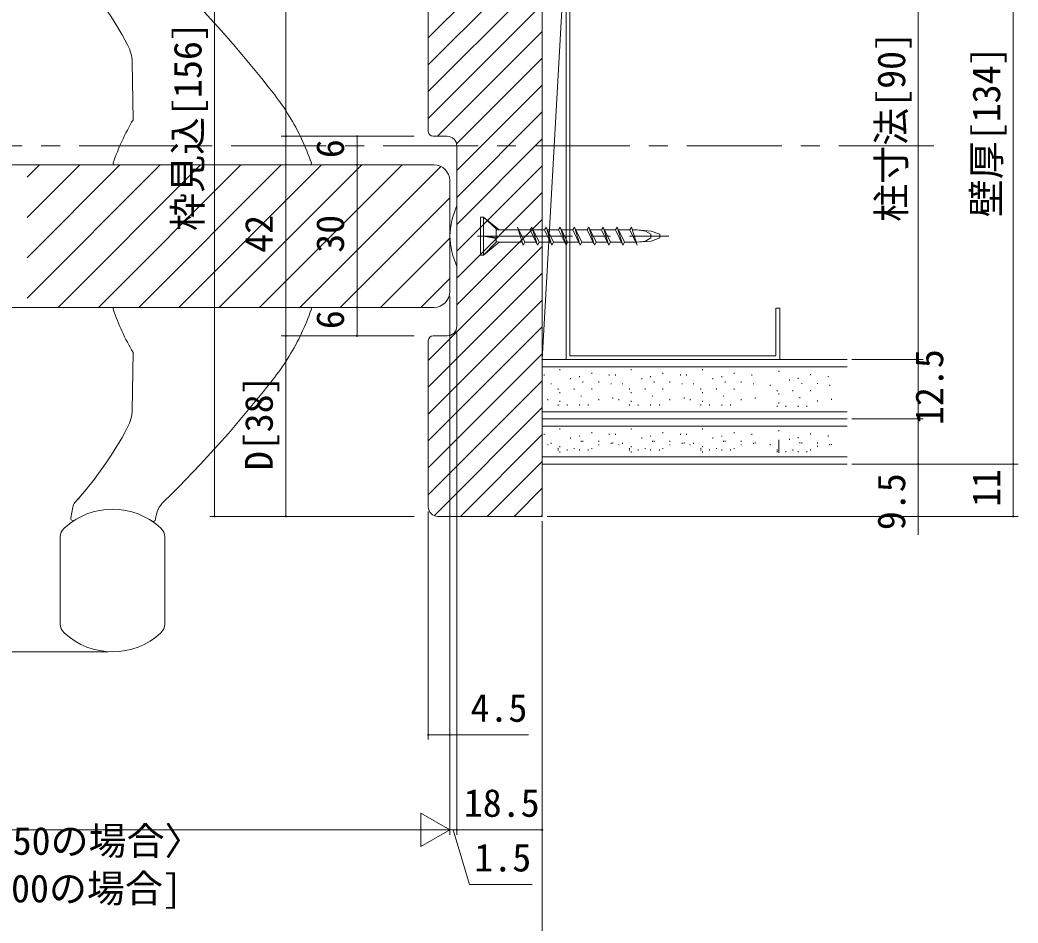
# Model space of a CAD drawing. Units: millimetres, scale not verified. Extents: x -1188 to -198, y -840 to 759.
# Drawn here: x -597.9 to -387.7, y -686 to -495.9 of the extents above; entities that cross this region are included whole.
import ezdxf
from ezdxf.enums import TextEntityAlignment as Align

# ---------------------------------------------------------------- set-up
doc = ezdxf.new("R2010")
doc.units = ezdxf.units.MM
doc.header["$LTSCALE"] = 4
doc.linetypes.add('CHAIN1', pattern=[8, 5, -1, 1, -1])
doc.linetypes.add('DASHED3', pattern=[4, 3, -1])
for name, color, linetype, lineweight in [('0-3_YKK_D', 6, 'Continuous', 9), ('0-5_YKK_12', 2, 'Continuous', 9), ('0-6_YSS_K', 3, 'Continuous', 9), ('0-7_YKK_13', 4, 'Continuous', 9)]:
    doc.layers.add(name, color=color, linetype=linetype, lineweight=lineweight)
doc.styles.add('ＭＳ ゴシック', font='')
doc.styles.get('ＭＳ ゴシック').set_extended_font_data('MS Gothic')

msp = doc.modelspace()

# ---------------------------------------------------------------- linework, layer by layer
at = {"layer": '0-3_YKK_D'}
for p, q in [((-556.867, -444.359), (-556.867, -600.359)), ((-541.867, -444.359), (-541.867, -520.359)), ((-388.667, -589.359), (-388.667, -455.359)), ((-408.667, -567.359), (-408.667, -477.359)), ((-514.867, -520.359), (-542.867, -520.359)), ((-514.867, -520.359), (-542.867, -520.359)), ((-541.867, -520.359), (-541.867, -562.359)), ((-517.314, -520.359), (-527.867, -520.359)), ((-526.867, -520.359), (-526.867, -526.359)), ((-590.677, -526.359), (-610.367, -526.359)), ((-517.224, -526.359), (-527.867, -526.359)), ((-517.224, -526.359), (-527.867, -526.359)), ((-526.867, -526.359), (-526.867, -556.359)), ((-507.367, -554.059), (-507.367, -647.359)), ((-507.367, -554.059), (-507.367, -667.359)), ((-507.367, -554.059), (-507.367, -667.359)), ((-591.054, -556.359), (-610.367, -556.359)), ((-514.867, -556.359), (-527.867, -556.359)), ((-516.777, -556.359), (-527.867, -556.359)), ((-526.867, -562.359), (-526.867, -556.359)), ((-514.867, -562.359), (-542.867, -562.359)), ((-514.867, -562.359), (-542.867, -562.359)), ((-541.867, -562.359), (-541.867, -600.359)), ((-514.867, -562.359), (-527.867, -562.359)), ((-505.867, -561.359), (-505.867, -667.359)), ((-505.867, -561.359), (-505.867, -667.359)), ((-422.667, -567.359), (-407.667, -567.359)), ((-422.667, -567.359), (-407.667, -567.359)), ((-408.667, -567.359), (-408.667, -579.859)), ((-422.667, -579.859), (-407.667, -579.859)), ((-422.667, -579.859), (-407.667, -579.859)), ((-408.667, -579.859), (-408.667, -589.359)), ((-422.667, -589.359), (-407.667, -589.359)), ((-422.667, -589.359), (-387.667, -589.359)), ((-422.667, -589.359), (-387.667, -589.359)), ((-408.667, -589.359), (-408.667, -604.259)), ((-388.667, -589.359), (-388.667, -600.359)), ((-514.867, -600.359), (-557.867, -600.359)), ((-514.867, -600.359), (-542.867, -600.359)), ((-511.867, -599.359), (-511.867, -647.359)), ((-486.867, -600.359), (-387.667, -600.359)), ((-487.867, -601.359), (-487.867, -667.359)), ((-487.867, -602.359), (-487.867, -707.359)), ((-579.367, -628.859), (-610.367, -628.859)), ((-511.867, -646.359), (-507.367, -646.359)), ((-507.367, -646.359), (-490.767, -646.359)), ((-513.429, -662.859), (-513.429, -669.859)), ((-507.367, -666.359), (-513.429, -662.859)), ((-759.367, -666.359), (-514.367, -666.359)), ((-507.367, -666.359), (-519.491, -666.359)), ((-507.367, -666.359), (-513.429, -669.859)), ((-507.367, -666.359), (-509.067, -666.359)), ((-505.867, -666.359), (-507.367, -666.359)), ((-505.867, -666.359), (-507.367, -666.359)), ((-506.617, -666.359), (-503.167, -677.859)), ((-505.867, -666.359), (-487.867, -666.359)), ((-505.867, -666.359), (-504.167, -666.359)), ((-503.167, -677.859), (-489.967, -677.859))]:
    msp.add_line(p, q, dxfattribs=at)
for centre, start, end in [((-541.867, -520.359), 90, 270), ((-541.867, -520.359), 90, 270), ((-541.867, -520.359), 270, 90), ((-541.867, -520.359), 270, 90), ((-526.867, -520.359), 90, 270), ((-526.867, -520.359), 270, 90), ((-526.867, -526.359), 90, 270), ((-526.867, -526.359), 90, 270), ((-526.867, -526.359), 270, 90), ((-526.867, -526.359), 270, 90), ((-526.867, -556.359), 90, 270), ((-526.867, -556.359), 90, 270), ((-526.867, -556.359), 270, 90), ((-526.867, -556.359), 270, 90), ((-541.867, -562.359), 90, 270), ((-541.867, -562.359), 90, 270), ((-541.867, -562.359), 270, 90), ((-541.867, -562.359), 270, 90), ((-526.867, -562.359), 90, 270), ((-526.867, -562.359), 270, 90), ((-408.667, -567.359), 90, 270), ((-408.667, -567.359), 90, 270), ((-408.667, -567.359), 270, 90), ((-408.667, -567.359), 270, 90), ((-408.667, -579.859), 90, 270), ((-408.667, -579.859), 90, 270), ((-408.667, -579.859), 270, 90), ((-408.667, -579.859), 270, 90), ((-408.667, -589.359), 90, 270), ((-408.667, -589.359), 270, 90), ((-388.667, -589.359), 90, 270), ((-388.667, -589.359), 90, 270), ((-388.667, -589.359), 270, 90), ((-388.667, -589.359), 270, 90), ((-556.867, -600.359), 90, 270), ((-556.867, -600.359), 270, 90), ((-541.867, -600.359), 90, 270), ((-541.867, -600.359), 270, 90), ((-388.667, -600.359), 90, 270), ((-388.667, -600.359), 270, 90), ((-511.867, -646.359), 0, 180), ((-511.867, -646.359), 180, 0), ((-507.367, -646.359), 0, 180), ((-507.367, -646.359), 180, 0), ((-505.867, -666.359), 0, 180), ((-505.867, -666.359), 0, 180), ((-487.867, -666.359), 0, 180), ((-505.867, -666.359), 180, 0), ((-505.867, -666.359), 180, 0), ((-487.867, -666.359), 180, 0)]:
    msp.add_arc(centre, 0.106, start, end, dxfattribs=at)
at = {"layer": '0-5_YKK_12', "linetype": 'CHAIN1'}
msp.add_line((-405.4, -522.359), (-725.967, -522.359), dxfattribs=at)
at = {"layer": '0-5_YKK_12'}
for p, q in [((-510.667, -526.359), (-596.367, -526.359)), ((-596.367, -554.41), (-568.315, -526.359)), ((-596.367, -545.925), (-576.8, -526.359)), ((-596.367, -537.44), (-585.286, -526.359)), ((-596.367, -528.954), (-593.771, -526.359)), ((-589.83, -556.359), (-559.83, -526.359)), ((-581.345, -556.359), (-551.345, -526.359)), ((-572.859, -556.359), (-542.859, -526.359)), ((-564.374, -556.359), (-534.374, -526.359)), ((-555.889, -556.359), (-525.889, -526.359)), ((-547.403, -556.359), (-517.403, -526.359)), ((-538.918, -556.359), (-509.242, -526.682)), ((-507.367, -553.059), (-507.367, -529.659)), ((-530.433, -556.359), (-507.367, -533.292)), ((-521.948, -556.359), (-507.367, -541.778)), ((-513.462, -556.359), (-507.367, -550.263)), ((-510.667, -556.359), (-596.367, -556.359))]:
    msp.add_line(p, q, dxfattribs=at)
for centre, start, end in [((-510.667, -529.659), 0, 90), ((-510.667, -553.059), 270, 0)]:
    msp.add_arc(centre, 3.3, start, end, dxfattribs=at)
at = {"layer": '0-6_YSS_K'}
for p, q in [((-511.867, -446.359), (-511.867, -519.359)), ((-487.867, -575.359), (-487.867, -469.359)), ((-511.867, -499.642), (-487.867, -475.642)), ((-487.867, -567.359), (-482.867, -477.359)), ((-487.867, -477.359), (-487.867, -567.359)), ((-482.867, -567.359), (-482.867, -477.359)), ((-482.867, -567.359), (-482.867, -477.359)), ((-482.067, -566.559), (-482.067, -478.159)), ((-511.867, -505.298), (-487.867, -481.299)), ((-511.867, -510.955), (-487.867, -486.955)), ((-511.867, -516.612), (-487.867, -492.612)), ((-509.956, -520.359), (-487.867, -498.269)), ((-505.906, -521.965), (-487.867, -503.926)), ((-505.867, -527.583), (-487.867, -509.583)), ((-505.867, -533.24), (-487.867, -515.24)), ((-510.867, -520.359), (-507.867, -520.359)), ((-505.867, -538.897), (-487.867, -520.897)), ((-505.867, -522.359), (-505.867, -560.359)), ((-505.867, -544.553), (-487.867, -526.553)), ((-505.867, -550.21), (-487.867, -532.21)), ((-505.867, -555.867), (-487.867, -537.867)), ((-511.867, -567.524), (-487.867, -543.524)), ((-511.867, -573.181), (-487.867, -549.181)), ((-511.867, -578.838), (-487.867, -554.838)), ((-437.867, -567.359), (-437.867, -556.559)), ((-511.867, -584.494), (-487.867, -560.494)), ((-507.867, -562.359), (-510.867, -562.359)), ((-511.867, -563.359), (-511.867, -598.359)), ((-511.867, -590.151), (-487.867, -566.151)), ((-487.867, -567.359), (-487.867, -579.859)), ((-423.667, -567.359), (-487.867, -567.359)), ((-487.867, -567.359), (-482.867, -567.359)), ((-482.867, -567.359), (-437.867, -567.359)), ((-438.667, -566.559), (-482.067, -566.559)), ((-487.867, -568.859), (-423.667, -568.859)), ((-484.133, -569.398), (-484.133, -569.598)), ((-469.133, -569.398), (-469.133, -569.598)), ((-454.133, -569.398), (-454.133, -569.598)), ((-487.469, -570.51), (-487.469, -570.71)), ((-481.91, -571.251), (-481.91, -571.451)), ((-480.057, -570.88), (-480.057, -571.08)), ((-477.462, -570.139), (-477.462, -570.339)), ((-473.756, -570.51), (-473.756, -570.71)), ((-472.469, -570.51), (-472.469, -570.71)), ((-466.91, -571.251), (-466.91, -571.451)), ((-465.056, -570.88), (-465.056, -571.08)), ((-462.462, -570.139), (-462.462, -570.339)), ((-458.756, -570.51), (-458.756, -570.71)), ((-457.469, -570.51), (-457.469, -570.71)), ((-451.91, -571.251), (-451.91, -571.451)), ((-450.056, -570.88), (-450.056, -571.08)), ((-447.462, -570.139), (-447.462, -570.339)), ((-443.756, -570.51), (-443.756, -570.71)), ((-438.051, -569.702), (-438.051, -569.902)), ((-435.827, -571.555), (-435.827, -571.755)), ((-433.974, -571.184), (-433.974, -571.384)), ((-431.38, -570.443), (-431.38, -570.643)), ((-427.673, -570.813), (-427.673, -571.013)), ((-511.867, -595.808), (-487.867, -571.808)), ((-485.987, -572.363), (-485.987, -572.563)), ((-484.504, -573.475), (-484.504, -573.675)), ((-481.168, -573.475), (-481.168, -573.675)), ((-479.315, -571.992), (-479.315, -572.192)), ((-477.462, -573.475), (-477.462, -573.675)), ((-475.98, -571.992), (-475.98, -572.192)), ((-473.385, -572.363), (-473.385, -572.563)), ((-470.987, -572.363), (-470.987, -572.563)), ((-469.504, -573.475), (-469.504, -573.675)), ((-466.168, -573.475), (-466.168, -573.675)), ((-464.315, -571.992), (-464.315, -572.192)), ((-462.462, -573.475), (-462.462, -573.675)), ((-460.98, -571.992), (-460.98, -572.192)), ((-458.385, -572.363), (-458.385, -572.563)), ((-455.987, -572.363), (-455.987, -572.563)), ((-454.504, -573.475), (-454.504, -573.675)), ((-451.168, -573.475), (-451.168, -573.675)), ((-449.315, -571.992), (-449.315, -572.192)), ((-447.462, -573.475), (-447.462, -573.675)), ((-445.98, -571.992), (-445.98, -572.192)), ((-443.385, -572.363), (-443.385, -572.563)), ((-439.904, -572.667), (-439.904, -572.867)), ((-438.421, -573.778), (-438.421, -573.978)), ((-435.086, -573.778), (-435.086, -573.978)), ((-433.233, -572.296), (-433.233, -572.496)), ((-431.38, -573.778), (-431.38, -573.978)), ((-429.897, -572.296), (-429.897, -572.496)), ((-427.303, -572.667), (-427.303, -572.867)), ((-487.867, -600.359), (-487.867, -575.359)), ((-486.728, -575.698), (-486.728, -575.898)), ((-484.133, -574.216), (-484.133, -574.416)), ((-479.686, -574.957), (-479.686, -575.157)), ((-475.98, -575.698), (-475.98, -575.898)), ((-473.015, -575.328), (-473.015, -575.528)), ((-471.728, -575.698), (-471.728, -575.898)), ((-469.133, -574.216), (-469.133, -574.416)), ((-464.686, -574.957), (-464.686, -575.157)), ((-460.98, -575.698), (-460.98, -575.898)), ((-458.015, -575.328), (-458.015, -575.528)), ((-456.728, -575.698), (-456.728, -575.898)), ((-454.133, -574.216), (-454.133, -574.416)), ((-449.686, -574.957), (-449.686, -575.157)), ((-445.98, -575.698), (-445.98, -575.898)), ((-443.015, -575.328), (-443.015, -575.528)), ((-438.051, -574.52), (-438.051, -574.72)), ((-433.603, -575.261), (-433.603, -575.461)), ((-426.932, -575.632), (-426.932, -575.832)), ((-510.615, -600.213), (-487.867, -577.465)), ((-484.504, -576.81), (-484.504, -577.01)), ((-484.133, -576.069), (-484.133, -576.269)), ((-482.651, -576.81), (-482.651, -577.01)), ((-480.057, -576.81), (-480.057, -577.01)), ((-478.203, -576.81), (-478.203, -577.01)), ((-469.504, -576.81), (-469.504, -577.01)), ((-469.133, -576.069), (-469.133, -576.269)), ((-467.651, -576.81), (-467.651, -577.01)), ((-465.056, -576.81), (-465.056, -577.01)), ((-463.203, -576.81), (-463.203, -577.01)), ((-454.504, -576.81), (-454.504, -577.01)), ((-454.133, -576.069), (-454.133, -576.269)), ((-452.651, -576.81), (-452.651, -577.01)), ((-450.056, -576.81), (-450.056, -577.01)), ((-448.203, -576.81), (-448.203, -577.01)), ((-438.421, -577.114), (-438.421, -577.314)), ((-438.051, -576.373), (-438.051, -576.573)), ((-436.568, -577.114), (-436.568, -577.314)), ((-433.974, -577.114), (-433.974, -577.314)), ((-432.121, -577.114), (-432.121, -577.314)), ((-429.897, -576.002), (-429.897, -576.202)), ((-423.667, -578.359), (-487.867, -578.359)), ((-487.867, -579.859), (-487.867, -589.359)), ((-423.667, -579.859), (-487.867, -579.859)), ((-487.867, -579.859), (-423.667, -579.859)), ((-487.867, -581.359), (-423.667, -581.359)), ((-484.133, -581.898), (-484.133, -582.098)), ((-469.133, -581.898), (-469.133, -582.098)), ((-454.133, -581.898), (-454.133, -582.098)), ((-438.051, -582.202), (-438.051, -582.402)), ((-505.103, -600.359), (-487.867, -583.122)), ((-487.469, -583.01), (-487.469, -583.21)), ((-481.91, -583.751), (-481.91, -583.951)), ((-480.057, -583.38), (-480.057, -583.58)), ((-477.462, -582.639), (-477.462, -582.839)), ((-473.756, -583.01), (-473.756, -583.21)), ((-472.469, -583.01), (-472.469, -583.21)), ((-466.91, -583.751), (-466.91, -583.951)), ((-465.056, -583.38), (-465.056, -583.58)), ((-462.462, -582.639), (-462.462, -582.839)), ((-458.756, -583.01), (-458.756, -583.21)), ((-457.469, -583.01), (-457.469, -583.21)), ((-451.91, -583.751), (-451.91, -583.951)), ((-450.056, -583.38), (-450.056, -583.58)), ((-447.462, -582.639), (-447.462, -582.839)), ((-443.756, -583.01), (-443.756, -583.21)), ((-438.051, -587.02), (-438.051, -584.22)), ((-435.827, -584.055), (-435.827, -584.255)), ((-433.974, -583.684), (-433.974, -583.884)), ((-431.38, -582.943), (-431.38, -583.143)), ((-427.673, -583.313), (-427.673, -583.513)), ((-486.728, -585.198), (-486.728, -585.398)), ((-485.987, -584.863), (-485.987, -585.063)), ((-484.504, -585.975), (-484.504, -586.175)), ((-484.504, -586.31), (-484.504, -586.51)), ((-484.133, -585.569), (-484.133, -585.769)), ((-482.651, -586.31), (-482.651, -586.51)), ((-481.168, -585.975), (-481.168, -586.175)), ((-480.057, -586.31), (-480.057, -586.51)), ((-479.686, -584.457), (-479.686, -584.657)), ((-479.315, -584.492), (-479.315, -584.692)), ((-478.203, -586.31), (-478.203, -586.51)), ((-477.462, -585.975), (-477.462, -586.175)), ((-475.98, -584.492), (-475.98, -584.692)), ((-475.98, -585.198), (-475.98, -585.398)), ((-473.385, -584.863), (-473.385, -585.063)), ((-473.015, -584.828), (-473.015, -585.028)), ((-471.728, -585.198), (-471.728, -585.398)), ((-470.987, -584.863), (-470.987, -585.063)), ((-469.504, -585.975), (-469.504, -586.175)), ((-469.504, -586.31), (-469.504, -586.51)), ((-469.133, -585.569), (-469.133, -585.769)), ((-467.651, -586.31), (-467.651, -586.51)), ((-466.168, -585.975), (-466.168, -586.175)), ((-465.056, -586.31), (-465.056, -586.51)), ((-464.686, -584.457), (-464.686, -584.657)), ((-464.315, -584.492), (-464.315, -584.692)), ((-463.203, -586.31), (-463.203, -586.51)), ((-462.462, -585.975), (-462.462, -586.175)), ((-460.98, -584.492), (-460.98, -584.692)), ((-460.98, -585.198), (-460.98, -585.398)), ((-458.385, -584.863), (-458.385, -585.063)), ((-458.015, -584.828), (-458.015, -585.028)), ((-456.728, -585.198), (-456.728, -585.398)), ((-455.987, -584.863), (-455.987, -585.063)), ((-454.504, -585.975), (-454.504, -586.175)), ((-454.504, -586.31), (-454.504, -586.51)), ((-454.133, -585.569), (-454.133, -585.769)), ((-452.651, -586.31), (-452.651, -586.51)), ((-451.168, -585.975), (-451.168, -586.175)), ((-450.056, -586.31), (-450.056, -586.51)), ((-449.686, -584.457), (-449.686, -584.657)), ((-449.315, -584.492), (-449.315, -584.692)), ((-448.203, -586.31), (-448.203, -586.51)), ((-447.462, -585.975), (-447.462, -586.175)), ((-445.98, -584.492), (-445.98, -584.692)), ((-445.98, -585.198), (-445.98, -585.398)), ((-443.385, -584.863), (-443.385, -585.063)), ((-443.015, -584.828), (-443.015, -585.028)), ((-439.904, -585.167), (-439.904, -585.367)), ((-438.421, -586.278), (-438.421, -586.478)), ((-438.051, -585.873), (-438.051, -586.073)), ((-435.086, -586.278), (-435.086, -586.478)), ((-433.603, -584.761), (-433.603, -584.961)), ((-433.233, -584.796), (-433.233, -584.996)), ((-431.38, -586.278), (-431.38, -586.478)), ((-429.897, -584.796), (-429.897, -584.996)), ((-429.897, -585.502), (-429.897, -585.702)), ((-427.303, -585.167), (-427.303, -585.367)), ((-426.932, -585.132), (-426.932, -585.332)), ((-423.667, -587.859), (-487.867, -587.859)), ((-484.133, -586.716), (-484.133, -586.916)), ((-469.133, -586.716), (-469.133, -586.916)), ((-454.133, -586.716), (-454.133, -586.916)), ((-438.421, -586.614), (-438.421, -586.814)), ((-436.568, -586.614), (-436.568, -586.814)), ((-433.974, -586.614), (-433.974, -586.814)), ((-432.121, -586.614), (-432.121, -586.814)), ((-499.447, -600.359), (-487.867, -588.779)), ((-487.867, -589.359), (-423.667, -589.359)), ((-493.79, -600.359), (-487.867, -594.436)), ((-509.867, -600.359), (-487.867, -600.359)), ((-488.133, -600.359), (-487.867, -600.092))]:
    msp.add_line(p, q, dxfattribs=at)
msp.add_lwpolyline([(-437.867, -556.559), (-438.667, -556.559), (-438.667, -566.559)], dxfattribs=at)
for centre, radius, start, end in [((-510.867, -519.359), 1, 180, 269.99998), ((-507.867, -522.359), 2, 0, 89.99998), ((-507.867, -560.359), 2, 270, 359.99998), ((-510.867, -563.359), 1, 90, 179.99998), ((-509.867, -598.359), 2, 180, 269.99998)]:
    msp.add_arc(centre, radius, start, end, dxfattribs=at)
at = {"layer": '0-7_YKK_13'}
for p, q in [((-574.244, -504.733), (-574.032, -516.858)), ((-537.365, -526.359), (-561.367, -526.359)), ((-557.367, -526.359), (-557.367, -526.325)), ((-500.867, -537.359), (-500.867, -545.359)), ((-500.267, -537.359), (-500.867, -537.359)), ((-500.267, -537.359), (-496.934, -540.059)), ((-497.567, -539.859), (-500.267, -537.359)), ((-500.267, -537.359), (-500.267, -545.359)), ((-497.567, -539.859), (-497.567, -542.659)), ((-497.567, -540.059), (-492.895, -540.059)), ((-495.776, -540.059), (-493.415, -540.059)), ((-493.067, -539.459), (-491.518, -542.659)), ((-493.067, -539.459), (-491.867, -543.259)), ((-493.067, -539.459), (-491.518, -542.659)), ((-493.067, -539.459), (-491.867, -543.259)), ((-492.776, -540.059), (-490.415, -540.059)), ((-490.067, -539.459), (-490.415, -540.059)), ((-490.415, -540.059), (-488.867, -543.259)), ((-490.067, -539.459), (-488.518, -542.659)), ((-490.067, -539.459), (-488.867, -543.259)), ((-489.776, -540.059), (-487.415, -540.059)), ((-487.067, -539.459), (-487.415, -540.059)), ((-487.415, -540.059), (-485.867, -543.259)), ((-487.067, -539.459), (-485.518, -542.659)), ((-487.067, -539.459), (-485.867, -543.259)), ((-486.809, -540.059), (-484.415, -540.059)), ((-484.067, -539.459), (-484.415, -540.059)), ((-484.415, -540.059), (-482.867, -543.259)), ((-484.067, -539.459), (-482.518, -542.659)), ((-484.067, -539.459), (-482.867, -543.259)), ((-483.809, -540.059), (-481.415, -540.059)), ((-481.067, -539.459), (-481.415, -540.059)), ((-481.415, -540.059), (-479.867, -543.259)), ((-481.067, -539.459), (-479.518, -542.659)), ((-481.067, -539.459), (-479.867, -543.259)), ((-480.809, -540.059), (-478.415, -540.059)), ((-478.067, -539.459), (-478.415, -540.059)), ((-478.415, -540.059), (-476.867, -543.259)), ((-478.067, -539.459), (-476.518, -542.659)), ((-478.067, -539.459), (-476.867, -543.259)), ((-477.809, -540.059), (-475.415, -540.059)), ((-475.067, -539.459), (-475.415, -540.059)), ((-475.415, -540.059), (-473.867, -543.259)), ((-475.067, -539.459), (-473.518, -542.659)), ((-475.067, -539.459), (-473.867, -543.259)), ((-474.809, -540.059), (-472.415, -540.059)), ((-472.067, -539.459), (-472.415, -540.059)), ((-472.415, -540.059), (-470.867, -543.259)), ((-472.067, -539.459), (-470.867, -543.259)), ((-472.067, -539.459), (-470.518, -542.659)), ((-471.809, -540.059), (-469.415, -540.059)), ((-469.067, -539.459), (-469.415, -540.059)), ((-469.415, -540.059), (-467.867, -543.259)), ((-469.067, -539.459), (-467.867, -543.259)), ((-468.895, -540.059), (-467.867, -540.059)), ((-500.267, -541.359), (-497.567, -541.359)), ((-500.267, -541.359), (-497.567, -541.859)), ((-500.267, -541.359), (-497.567, -541.632)), ((-500.267, -545.359), (-496.934, -542.659)), ((-500.267, -545.359), (-497.567, -542.659)), ((-497.181, -542.659), (-497.567, -542.459)), ((-497.181, -542.659), (-492.056, -542.659)), ((-494.518, -542.659), (-492.125, -542.659)), ((-491.518, -542.659), (-491.867, -543.259)), ((-491.518, -542.659), (-491.867, -543.259)), ((-491.518, -542.659), (-489.157, -542.659)), ((-488.518, -542.659), (-488.867, -543.259)), ((-488.518, -542.659), (-486.125, -542.659)), ((-485.518, -542.659), (-485.867, -543.259)), ((-485.518, -542.659), (-483.125, -542.659)), ((-482.518, -542.659), (-482.867, -543.259)), ((-482.518, -542.659), (-480.125, -542.659)), ((-479.518, -542.659), (-479.867, -543.259)), ((-479.518, -542.659), (-477.125, -542.659)), ((-476.518, -542.659), (-476.867, -543.259)), ((-476.518, -542.659), (-474.125, -542.659)), ((-473.518, -542.659), (-473.867, -543.259)), ((-473.518, -542.659), (-471.125, -542.659)), ((-470.518, -542.659), (-470.867, -543.259)), ((-470.518, -542.659), (-468.125, -542.659)), ((-468.038, -542.659), (-467.867, -542.659)), ((-500.867, -545.359), (-500.267, -545.359)), ((-537.365, -556.359), (-561.367, -556.359)), ((-557.367, -556.359), (-557.367, -556.445)), ((-574.244, -577.985), (-574.032, -565.859)), ((-587.159, -600.681), (-586.762, -598.427)), ((-589.367, -623.024), (-589.367, -604.694)), ((-567.367, -604.694), (-567.367, -623.024))]:
    msp.add_line(p, q, dxfattribs=at)
at = {"layer": '0-7_YKK_13', "linetype": 'CHAIN1'}
msp.add_line((-501.508, -541.359), (-461.2, -541.359), dxfattribs=at)
at = {"layer": '0-7_YKK_13'}
for points in [[(-577.948, -526.359), (-577.725, -526.359), (-577.487, -526.359), (-577.211, -526.359)], [(-577.211, -526.359), (-537.522, -526.359), (-537.008, -526.359), (-536.844, -526.359), (-536.785, -526.359)], [(-467.867, -540.059), (-464.928, -540.307), (-463.111, -540.957), (-463.111, -541.76), (-464.928, -542.41), (-467.867, -542.659)], [(-467.867, -540.059), (-466.103, -540.307), (-465.014, -540.957), (-465.014, -541.76), (-466.103, -542.41), (-467.867, -542.659)], [(-577.948, -556.359), (-577.725, -556.359), (-577.487, -556.359), (-577.211, -556.359)], [(-577.211, -556.359), (-537.522, -556.359), (-537.008, -556.359), (-536.844, -556.359), (-536.785, -556.359)], [(-586.207, -601.071), (-586.322, -601.142), (-586.378, -601.177), (-586.399, -601.191)], [(-586.221, -601.08), (-586.056, -600.979), (-585.847, -600.857)], [(-570.101, -601.342), (-570.24, -601.251), (-570.556, -601.053)]]:
    msp.add_lwpolyline(points, dxfattribs=at)
for centre, radius, start, end in [((-645.758, -538.78), 80, 28.09564, 41.97), ((-741.984, -664.599), 250, 37.71654, 45.75008), ((-582.243, -504.872), 8, 1, 28.09564), ((-583.775, -542.248), 50, 31.53438, 37.71654), ((-530.958, -542.248), 50, 149.48294, 160.98991), ((-583.775, -542.248), 50, 19.01007, 31.53438), ((-577.948, -526.059), 0.3, 160.98991, 270), ((-536.785, -526.059), 0.3, 270, 19.01007), ((-487.409, -542.66), 20, 157.35072, 176.26804), ((-487.409, -540.057), 20, 183.73195, 202.64926), ((-577.948, -556.659), 0.3, 90, 199.01007), ((-530.958, -540.47), 50, 199.01007, 210.51704), ((-583.775, -540.47), 50, 328.46561, 340.98991), ((-536.785, -556.659), 0.3, 340.98991, 90), ((-583.775, -540.47), 50, 322.28345, 328.46561), ((-741.984, -418.119), 250, 314.24991, 322.28345), ((-582.243, -577.845), 8, 331.90434, 358.99998), ((-645.758, -543.937), 80, 318.02998, 331.90434), ((-578.367, -613.859), 15, 47.15636, 132.84363), ((-584.792, -598.774), 2, 138.02998, 169.99998), ((-563.35, -601.492), 6, 134.24991, 174.98871), ((-586.667, -600.768), 0.5, 169.99998, 302.37677), ((-569.825, -600.924), 0.5, 236.56079, 354.98871), ((-586.867, -604.694), 2.5, 132.84363, 180), ((-569.867, -604.694), 2.5, 0, 47.15636), ((-586.867, -623.024), 2.5, 180, 227.15636), ((-569.867, -623.024), 2.5, 312.84363, 0), ((-578.367, -613.859), 15, 227.15636, 312.84363)]:
    msp.add_arc(centre, radius, start, end, dxfattribs=at)
at = {"layer": '0-7_YKK_13', "linetype": 'DASHED3'}
msp.add_arc((-585.084, -597.599), 1, 110, 138.50963, dxfattribs=at)

# ---------------------------------------------------------------- texts
at = {"layer": '0-3_YKK_D', "color": 4, "style": 'ＭＳ ゴシック'}
for s, p in [('枠見込[156]', (-557.867, -540.279)), ('柱寸法[90]', (-409.667, -538.359)), ('壁厚[134]', (-389.667, -537.399)), ('6', (-527.867, -524.959)), ('42', (-542.867, -544.879)), ('30', (-527.867, -544.879)), ('6', (-527.867, -560.959)), ('12.5', (-401.667, -581.129)), ('D[38]', (-542.867, -590.639)), ('9.5', (-409.667, -603.259)), ('11', (-389.667, -598.379))]:
    msp.add_text(s, height=5.865, rotation=90, dxfattribs=at).set_placement(p, align=Align.BOTTOM_LEFT)
for s, p in [('4.5', (-502.967, -645.359)), ('18.5', (-504.387, -665.359)), ('〈DW:1002.5   有効開口850の場合〉', (-691.267, -673.359)), ('1.5', (-502.167, -676.859)), ('[DW:1252.5   有効開口1100の場合]', (-691.587, -683.359))]:
    msp.add_text(s, height=5.865, dxfattribs=at).set_placement(p, align=Align.BOTTOM_LEFT)

doc.saveas('drawing.dxf')
